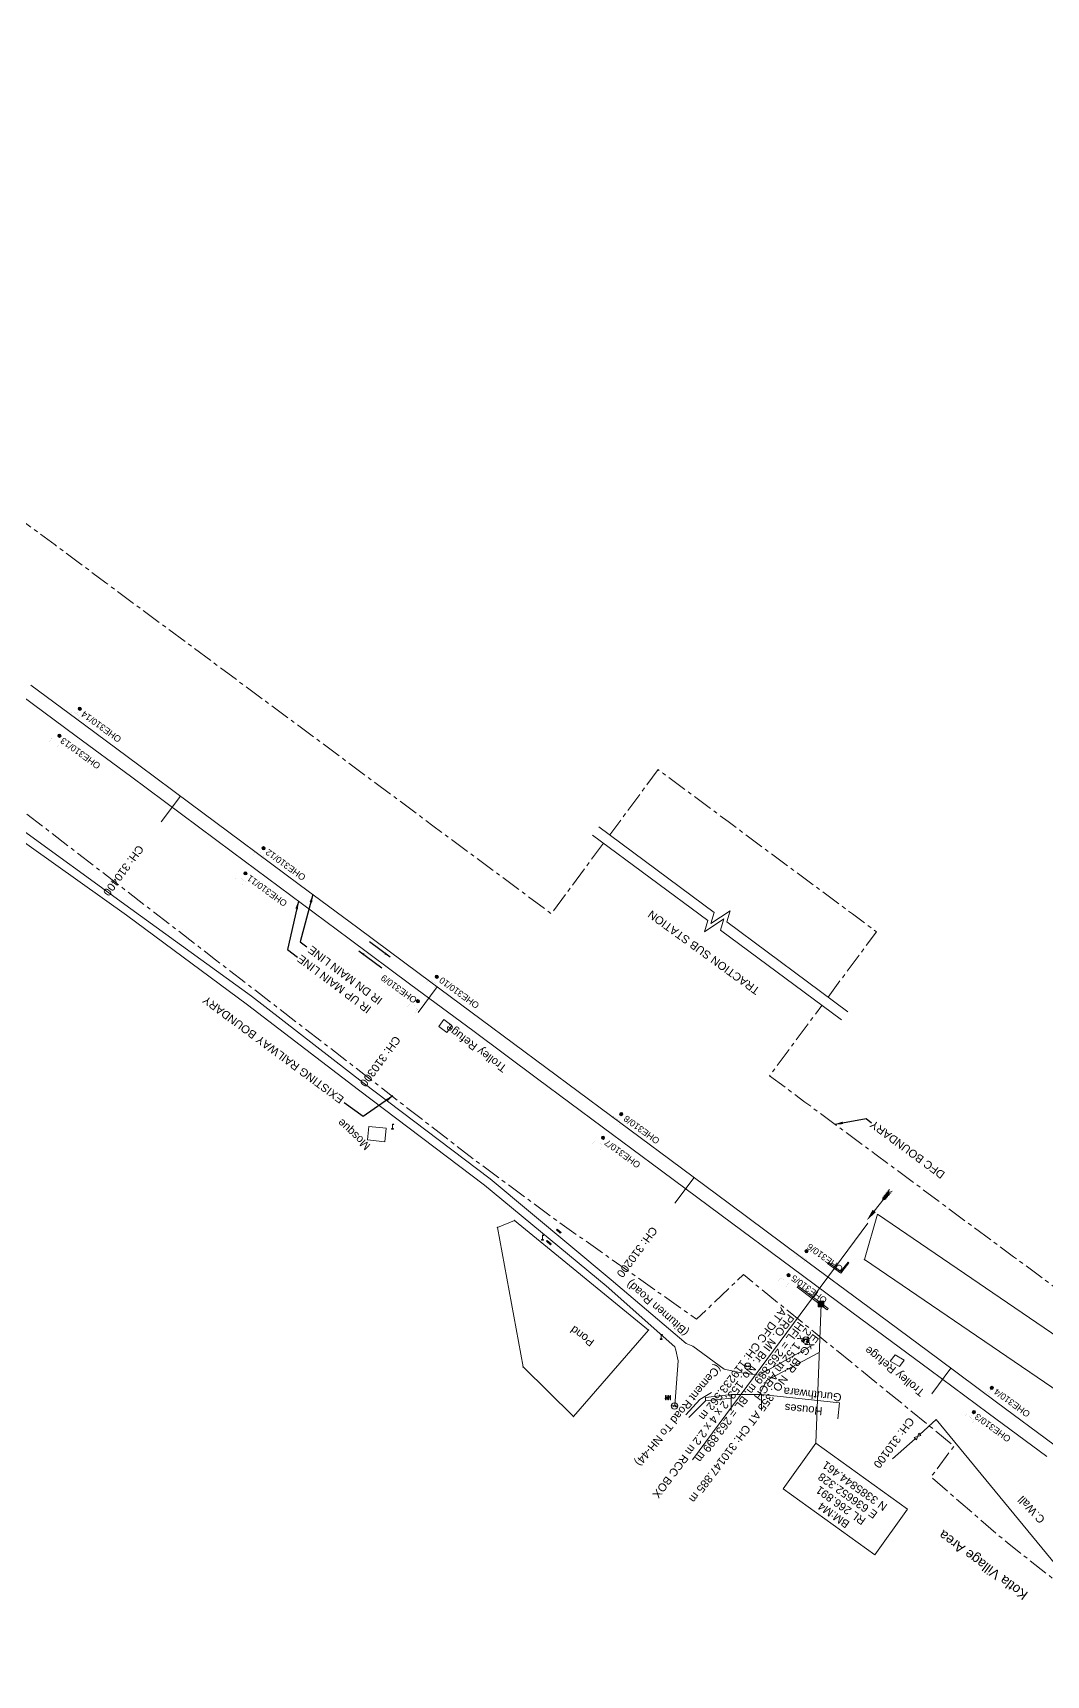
# Model space of a CAD drawing. Header units: metres. Extents: x 628572 to 650094, y 3375792 to 3391117.
# Drawn here: x 636406 to 636723, y 3385729 to 3386242 of the extents above; entities that cross this region are included whole.
import ezdxf
from ezdxf.enums import TextEntityAlignment as Align

# ---------------------------------------------------------------- set-up
doc = ezdxf.new("R2010")
doc.units = ezdxf.units.M
doc.header["$MEASUREMENT"] = 0
doc.linetypes.add('CENTER', pattern=[2, 1.25, -0.25, 0.25, -0.25])
for name, color, linetype, lineweight in [('Bench_Mark', 7, 'Continuous', 0), ('BRIDGE DETAILS PLAN', 7, 'Continuous', 0), ('Bridge Parapet', 7, 'Continuous', 0), ('Compound Wall', 251, 'Continuous', 0), ('CULVERT', 7, 'Continuous', 0), ('DFC BOUNDARY', 6, 'Continuous', 30), ('DFCC BOUNDARY', 6, 'CENTER', 0), ('Electric Pole', 251, 'Continuous', 0), ('Existing Chainage', 7, 'Continuous', 0), ('Existing IR Track', 143, 'Continuous', 0), ('Existing Railway Boundary', 7, 'CENTER', 0), ('flow direction', 7, 'Continuous', 0), ('Gate', 251, 'Continuous', 0), ('Lamp_Post', 7, 'Continuous', 0), ('OHE MAST', 8, 'Continuous', 0), ('POND', 5, 'Continuous', 0), ('Religious_Place', 251, 'Continuous', 0), ('Residential Building Pucca', 251, 'Continuous', 0), ('Retaining Wall', 251, 'Continuous', 0), ('River Text', 5, 'Continuous', 0), ('Subroad Edge', 34, 'Continuous', 0), ('Telephone_Pole', 8, 'Continuous', 0), ('Text', 251, 'Continuous', 0), ('TOPOSTYLEREMARK', 251, 'Continuous', 0), ('Transformer', 251, 'Continuous', 0), ('Trolley Stand', 251, 'Continuous', 0), ('Water Logged Area', 5, 'Continuous', 0)]:
    doc.layers.add(name, color=color, linetype=linetype, lineweight=lineweight)
doc.styles.get("Standard").update_dxf_attribs({"font": 'arial.ttf'})
doc.styles.add('Style-Arial', font='arial.ttf')
doc.styles.add('Text', font='arial.ttf', dxfattribs={"height": 2})
doc.dimstyles.new('ISO-25', dxfattribs={"dimtxt": 2.5, "dimasz": 2.5, "dimexe": 1.25, "dimexo": 0.625, "dimtad": 1, "dimtxsty": 'Standard', "dimcen": 2.5, "dimadec": 0, "dimazin": 0, "dimtfac": 1, "dimtmove": 0, "dimatfit": 3, "dimfxl": 1, "dimarcsym": 0})

# ---------------------------------------------------------------- blocks, each defined once
blk = doc.blocks.new('GT')
at = {"layer": 'Gate'}
for p, q in [((-0.5, -0.5), (-0.5, 0.5)), ((-0.5, 0.5), (0.5, -0.5)), ((0.5, 0.5), (0.5, -0.5))]:
    blk.add_line(p, q, dxfattribs=at)
at = {"layer": 'Gate', "flags": 128}
blk.add_lwpolyline([(0.5, 0.5), (-0.5, -0.5)], dxfattribs=at)
blk = doc.blocks.new('EP')
blk.add_hatch(color=8).paths.add_polyline_path([(0.31, -0.24), (0.31, 0), (-0.31, -0.19), (-0.31, 0.07), (-0.93, -0.01), (-0.21, 0.16), (-0.21, -0.05), (0.43, 0.15), (0.41, -0.1), (0.94, -0.01)])
at = {"color": 8}
for p, q in [((-0.93, -0.01), (-0.21, 0.16)), ((-0.31, 0.07), (-0.93, -0.01)), ((-0.31, -0.19), (-0.31, 0.07)), ((0.31, 0), (-0.31, -0.19)), ((-0.21, 0.16), (-0.21, -0.05)), ((-0.21, -0.05), (0.43, 0.15)), ((0.31, -0.24), (0.31, 0)), ((0.43, 0.15), (0.41, -0.1)), ((0.94, -0.01), (0.31, -0.24)), ((0.41, -0.1), (0.94, -0.01))]:
    blk.add_line(p, q, dxfattribs=at)
blk.add_circle((0, 0), 1, dxfattribs=at)
blk = doc.blocks.new('LP')
at = {"flags": 128}
for points in [[(0, 0), (0, 1.5)], [(0.25, 1.35), (0.44, 1.35)]]:
    blk.add_lwpolyline(points, dxfattribs=at)
for centre, radius, start, end in [((0.07, 0.99), 0.519, 57.6425, 97.3165), ((0.34, 1.33), 0.094, 11.7012, 168.0476)]:
    blk.add_arc(centre, radius, start, end)
at = {"extrusion": (0, 0, -1)}
blk.add_ellipse((0, 0.01), major_axis=(0.308, 0), ratio=0.400495, dxfattribs=at)
blk.add_ellipse((0.35, 1.36), major_axis=(0.0017, 0.0438), ratio=0.461056, start_param=1.74022, end_param=4.575836)
blk = doc.blocks.new('TP')
at = {"layer": 'Telephone_Pole'}
blk.add_hatch(color=8, dxfattribs=at).paths.add_polyline_path([(0.49, 0.08, -0.516403), (0.5, 0.04, 0.157799), (0.42, -0.19, 0.257253), (0.43, -0.21), (0.7, -0.4, 0.297943), (0.73, -0.4, 0.213635), (0.94, -0.09, 0.292624), (0.86, 0.1, 0.314672), (-0.86, 0.1, 0.297888), (-0.94, -0.1, 0.205841), (-0.73, -0.4, 0.297943), (-0.7, -0.4), (-0.43, -0.21, 0.257253), (-0.42, -0.19, 0.155164), (-0.5, 0.04, -0.510878), (-0.49, 0.08, -0.167449)])
at = {"layer": 'Telephone_Pole', "color": 8}
for p, q in [((-0.7, -0.4), (-0.43, -0.21)), ((0.7, -0.4), (0.43, -0.21))]:
    blk.add_line(p, q, dxfattribs=at)
blk.add_circle((0, 0), 1.03, dxfattribs=at)
for centre, radius, start, end in [((0.01, -1.13), 1.5, 55.3659, 125.2353), ((-0.48, 0.05), 0.0243, 109.2181, 217.464), ((-0.82, -0.21), 0.402, 2.1844, 37.464), ((0.01, -1.34), 1.5, 71.1943, 109.2181), ((0.82, -0.21), 0.402, 141.9464, 177.8156), ((0.48, 0.06), 0.0243, 321.9464, 71.1943), ((0.75, -0.06), 0.194, 350.1231, 55.3659), ((-0.44, -0.19), 0.0258, 304.4776, 2.1844), ((0.44, -0.19), 0.0258, 177.8156, 235.5224), ((0.72, -0.38), 0.0258, 235.5224, 301.8866), ((0.49, -0.01), 0.462, 301.8866, 350.1231)]:
    blk.add_arc(centre, radius, start, end, dxfattribs=at)
for p in [(-0.44, -0.22), (0.44, -0.22)]:
    blk.add_point(p, dxfattribs=at)
blk = doc.blocks.new('TRF')
blk.add_hatch(color=256).paths.add_polyline_path([(-0.18, -0.39), (0.02, 0.04), (-0.98, -0.29), (0.38, 0.42), (0.22, -0.04), (0.98, 0.09)])
for p, q in [((-0.69, 0.72), (-0.69, -0.72)), ((-0.52, 0.72), (-0.69, 0.72)), ((-0.52, -0.72), (-0.52, 0.72)), ((0, 0.72), (0, -0.72)), ((0.17, 0.72), (0, 0.72)), ((0.17, -0.72), (0.17, 0.72)), ((0.7, 0.72), (0.7, -0.72)), ((0.87, 0.72), (0.7, 0.72)), ((0.87, -0.72), (0.87, 0.72)), ((-0.69, -0.72), (-0.52, -0.72)), ((0, -0.72), (0.17, -0.72)), ((0.7, -0.72), (0.87, -0.72))]:
    blk.add_line(p, q)
at = {"flags": 128}
blk.add_lwpolyline([(0.22, -0.04), (0.38, 0.42), (-0.98, -0.29), (0.02, 0.04), (-0.18, -0.39), (0.98, 0.09), (0.22, -0.04)], close=True, dxfattribs=at)
blk = doc.blocks.new('BM')
blk.add_hatch(color=256).paths.add_polyline_path([(-0.88, -0.88), (-0.88, 0.88), (0.88, 0.88), (0.88, -0.88)])
for p, q in [((0.88, 0.88), (-0.88, 0.88)), ((-0.88, 0.88), (-0.88, -0.88)), ((0.88, -0.88), (0.88, 0.88)), ((-0.88, -0.88), (0.88, -0.88))]:
    blk.add_line(p, q)
blk = doc.blocks.new('OHE MAST')
h = blk.add_hatch(color=256)
edge = h.paths.add_edge_path()
edge.add_arc((0, 0), 0.514, 0, 360)
at = {"const_width": 0.01, "flags": 128}
for points in [[(1.5, 3.5), (1.5, 2), (-1.5, 2), (-1.5, 3.5)], [(0, 2), (0, 0)]]:
    blk.add_lwpolyline(points, dxfattribs=at)
blk.add_circle((0, 0), 0.514)
blk = doc.blocks.new('River A')
at = {"layer": 'River Text'}
for p, q in [((0, 0), (-3.6, 7.5, -1499.5)), ((0.1, 6), (-3.5, 13.6, -1499.5)), ((0.1, 3.3), (-3.5, 10.8, -1499.5)), ((0.2, 9.9), (-3.4, 17.4, -1499.5)), ((0.3, 12.9), (-3.3, 20.5, -1499.5)), ((0.4, 16.4), (-3.2, 24, -1499.5)), ((0.5, 20.3), (-3.1, 27.8, -1499.5)), ((0.5, 22.3), (0, 0)), ((0, 0), (4, 7.4, -1499.5)), ((0.1, 6), (4.1, 13.4, -1499.5)), ((0.1, 3.3), (4.1, 10.7, -1499.5)), ((0.2, 9.9), (4.2, 17.2, -1499.5)), ((0.3, 12.9), (4.3, 20.3, -1499.5)), ((0.4, 16.4), (4.4, 23.8, -1499.5)), ((0.5, 20.3), (4.5, 27.7, -1499.5))]:
    blk.add_line(p, q, dxfattribs=at)
at = {"layer": 'River Text', "flags": 128}
blk.add_lwpolyline([(-0.7, -27.7), (0.5, 22.3)], dxfattribs=at)
at = {"layer": 'River Text', "extrusion": (0, 0, -1)}
blk.add_solid([(-3.5, -27.8), (1.3, -52.7), (4.8, -27.6)], dxfattribs=at)

msp = doc.modelspace()

# ---------------------------------------------------------------- linework, layer by layer
at = {"layer": 'BRIDGE DETAILS PLAN', "flags": 128}
msp.add_lwpolyline([(636612.1111, 3385795.8337), (636666.9876, 3385869.7633)], dxfattribs=at)
at = {"layer": 'Bridge Parapet', "flags": 128}
for points in [[(636654.3943, 3385857.089), (636658.5366, 3385854.0952), (636658.8194, 3385854.4625), (636654.6771, 3385857.4562), (636654.3943, 3385857.089)], [(636644.8208, 3385849.7832), (636645.0916, 3385850.1665), (636654.5285, 3385843.0857), (636654.2575, 3385842.7021), (636644.8208, 3385849.7832)]]:
    msp.add_lwpolyline(points, close=True, dxfattribs=at)
at = {"layer": 'Compound Wall', "flags": 128}
for points in [[(636610.9646, 3385808.9718), (636616.2224, 3385814.2378)], [(636683.2301, 3385803.7151), (636688.2905, 3385808.3536)], [(636736.8443, 3385749.4072), (636688.2905, 3385808.3536)], [(636674.6486, 3385796.0832), (636681.7824, 3385802.3887)]]:
    msp.add_lwpolyline(points, dxfattribs=at)
at = {"layer": 'CULVERT', "flags": 128}
for points in [[(636566.5031, 3385864.0698), (636566.7437, 3385864.3342), (636567.97, 3385863.2576), (636567.7294, 3385862.9932), (636566.5031, 3385864.0698)], [(636569.5945, 3385867.627), (636569.841, 3385867.8664), (636571.0793, 3385866.7978), (636570.8328, 3385866.5584), (636569.5945, 3385867.627)]]:
    msp.add_lwpolyline(points, close=True, dxfattribs=at)
at = {"layer": 'DFCC BOUNDARY', "ltscale": 5, "flags": 128}
for points in [[(636584.3346, 3385988.4431), (636568.0107, 3385966.4571), (636550.348, 3385979.5622), (636531.0292, 3385993.896), (636512.8723, 3386007.4061), (636494.6223, 3386020.9855), (636478.6223, 3386032.853), (636462.6421, 3386044.7059), (636445.6824, 3386057.2864), (636428.7231, 3386069.8668), (636412.8636, 3386081.6666), (636396.9152, 3386093.5326), (636381.1027, 3386105.2279), (636365.4251, 3386116.8234), (636349.468, 3386128.6377), (636333.5586, 3386140.4168), (636317.7135, 3386152.2062), (636301.7194, 3386164.1064), (636285.757, 3386175.9393), (636269.6961, 3386187.8452), (636253.6842, 3386199.7353), (636237.5515, 3386211.7151), (636221.8027, 3386223.4057), (636206.045, 3386235.1031), (636187.1562, 3386249.1232), (636153.4881, 3386274.1306), (636138.7328, 3386285.1), (636122.4567, 3386297.1865), (636106.2444, 3386309.2256), (636090.1404, 3386321.1956), (636074.02, 3386333.1779), (636058.4676, 3386344.7368), (636042.9008, 3386356.3065), (636027.1935, 3386367.996), (636011.4859, 3386379.6858), (635996.0724, 3386391.1487), (635980.6527, 3386402.6163), (635964.4153, 3386414.6783), (635948.2342, 3386426.6986), (635932.527, 3386438.3503), (635916.9531, 3386449.9031), (635901.016, 3386461.7314), (635885.0988, 3386473.545), (635868.6437, 3386485.7318), (635852.2039, 3386497.9073), (635836.2418, 3386509.7593), (635820.2555, 3386521.6293), (635804.3184, 3386533.4839), (635788.3915, 3386545.331), (635772.3503, 3386557.2825), (635756.4819, 3386569.1055), (635740.306, 3386581.4522), (635723.7188, 3386594.113), (635707.6822, 3386606.0614), (635691.8325, 3386617.8706), (635675.9781, 3386629.6842), (635660.1262, 3386641.4958), (635645.6001, 3386652.358), (635630.6778, 3386663.5162), (635598.6519, 3386686.4914), (635582.8578, 3386698.2424), (635566.9601, 3386710.0712), (635557.3662, 3386717.1988), (635547.9622, 3386724.1854), (635532.785, 3386735.4635), (635517.7932, 3386746.6037), (635500.8991, 3386759.1164), (635484.3671, 3386771.3608), (635466.5716, 3386784.5844), (635449.1882, 3386797.502), (635429.837, 3386811.8874), (635410.9084, 3386825.9586), (635391.7177, 3386840.208), (635372.7074, 3386854.3233), (635352.4172, 3386869.3652), (635332.1246, 3386884.409), (635310.3164, 3386900.6009), (635288.5511, 3386916.761), (635271.53, 3386929.3977), (635269.479, 3386930.9204), (635250.6155, 3386944.9254), (635245.9876, 3386948.4016), (635242.5047, 3386951.065), (635220.0962, 3386967.6999), (635213.776, 3386972.3916), (635203.1346, 3386958.0783), (635166.3676, 3386983.9444)], [(636654.5261, 3385940.3931), (636669.6585, 3385960.7743), (636662.1193, 3385966.3722), (636643.5602, 3385980.1524), (636623.2864, 3385995.2004), (636603.0411, 3386010.2273), (636601.4082, 3386011.4389), (636586.2636, 3385991.0412)], [(638800.4356, 3384308.0183), (638800.0709, 3384308.2903), (638782.9098, 3384321.0311), (638765.4346, 3384334.0645), (638746.7681, 3384347.8893), (638731.6626, 3384359.1392), (638714.8066, 3384371.6463), (638702.9844, 3384380.333), (638686.8607, 3384392.3553), (638671.2432, 3384403.9352), (638654.9377, 3384416.0699), (638633.31, 3384432.0831), (638616.9435, 3384444.2364), (638598.9144, 3384457.6713), (638582.2593, 3384470.0107), (638567.7486, 3384480.8537), (638550.9406, 3384493.3327), (638542.8429, 3384499.3068), (638525.605, 3384512.1591), (638512.7428, 3384521.713), (638504.2228, 3384528.0973), (638522.1163, 3384552.1771), (638518.1846, 3384555.1232), (638514.2321, 3384558.034), (638502.8078, 3384566.537), (638489.0841, 3384576.7696), (638484.2493, 3384580.3202), (638469.0821, 3384591.6224), (638453.673, 3384603.0822), (638442.7887, 3384611.1681), (638436.9671, 3384615.5207), (638433.1239, 3384618.3643), (638422.6768, 3384626.15), (638421.7616, 3384626.841), (638416.9885, 3384630.396), (638413.1012, 3384633.2849), (638408.3574, 3384636.8252), (638390.9872, 3384649.7597), (638375.2051, 3384661.4992), (638359.3145, 3384673.3195), (638342.4009, 3384685.9192), (638325.1097, 3384698.8001), (638312.4131, 3384708.2627), (638299.5727, 3384717.8325), (638283.421, 3384729.8812), (638267.2814, 3384741.9209), (638251.6382, 3384753.5751), (638235.9993, 3384765.2261), (638224.0076, 3384774.1592), (638212.0144, 3384783.0934), (638207.7475, 3384786.2668), (638203.5953, 3384789.3812), (638201.3188, 3384791.0703), (638183.4175, 3384766.9966), (638170.7093, 3384776.4258), (638155.9545, 3384787.3756), (638141.3247, 3384798.3001), (638126.6118, 3384809.2868), (638111.8422, 3384820.247), (638097.0315, 3384831.2376), (638082.1528, 3384842.145), (638067.464, 3384852.9132), (638051.7008, 3384864.6071), (638035.8973, 3384876.3309), (638021.4774, 3384887.0878), (638006.9332, 3384897.9374), (637991.016, 3384909.7218), (637975.1911, 3384921.438), (637959.0599, 3384933.4393), (637942.934, 3384945.4368), (637927.2777, 3384957.0663), (637896.6047, 3384979.8664), (637881.4445, 3384991.1435), (637866.0852, 3385002.5538), (637850.6639, 3385014.01), (637835.2895, 3385025.4333), (637819.8923, 3385036.8737), (637804.6903, 3385048.163), (637789.5352, 3385059.4175), (637773.3954, 3385071.4282), (637757.1659, 3385083.5056), (637741.3046, 3385095.2664), (637725.4311, 3385107.0364), (637708.0351, 3385119.9738), (637693.5501, 3385130.7463), (637676.8901, 3385143.1092), (637663.2517, 3385153.2332), (637647.9996, 3385164.5636), (637617.174, 3385187.4675), (637616.877, 3385187.6879), (637600.9579, 3385199.5024), (637585.8584, 3385210.7298), (637570.6517, 3385222.0369), (637537.9694, 3385246.2774), (637522.2745, 3385257.9344), (637506.6669, 3385269.5267), (637479.5547, 3385289.98), (637466.4628, 3385299.5728), (637446.4408, 3385314.3812), (637438.6568, 3385320.3072), (637421.6722, 3385332.9187), (637405.0042, 3385345.2944), (637391.3085, 3385355.4492), (637377.8187, 3385365.4512), (637362.1473, 3385377.0924), (637346.5681, 3385388.6652), (637330.1083, 3385400.8842), (637313.6382, 3385413.1108), (637298.0148, 3385424.704), (637282.3872, 3385436.3004), (637266.9825, 3385447.7133), (637251.5791, 3385459.1253), (637235.8659, 3385470.8031), (637220.0563, 3385482.5526), (637205.6315, 3385493.266), (637191.1464, 3385504.0243), (637174.5115, 3385516.3649), (637157.9133, 3385528.6782), (637120.7262, 3385556.2716), (637104.0968, 3385568.6199), (637087.4257, 3385580.9991), (637070.6661, 3385593.4508), (637053.8324, 3385605.9673), (637034.2942, 3385620.4796), (637014.7653, 3385634.9851), (636998.1564, 3385647.3079), (636981.6015, 3385659.5906), (636969.1935, 3385668.7954), (636949.2535, 3385683.5931), (636936.4575, 3385693.0907), (636916.0981, 3385708.2022), (636899.9485, 3385720.1875), (636883.8755, 3385732.116), (636866.7664, 3385744.807), (636849.7275, 3385757.446), (636833.4569, 3385769.5225), (636817.1829, 3385781.6015), (636801.7437, 3385793.0709), (636786.3029, 3385804.5415), (636767.6725, 3385818.3509), (636749.0781, 3385832.1337), (636730.7948, 3385845.6945), (636712.5357, 3385859.2373), (636690.971, 3385875.2246), (636669.5582, 3385891.0993), (636647.3051, 3385907.5924), (636636.2611, 3385915.7926), (636652.5971, 3385937.795)]]:
    msp.add_lwpolyline(points, dxfattribs=at)
at = {"layer": 'DFCC BOUNDARY', "linetype": 'ByBlock', "ltscale": 5, "flags": 128}
for points in [[(636582.8465, 3385993.5765), (636618.885, 3385966.8374), (636617.8425, 3385963.3344), (636623.943, 3385967.361), (636622.9005, 3385963.8581), (636660.7489, 3385935.776)], [(636580.8629, 3385991.0189), (636616.9015, 3385964.2797), (636615.859, 3385960.7768), (636621.9594, 3385964.8033), (636620.9169, 3385961.3004), (636658.7654, 3385933.2184)]]:
    msp.add_lwpolyline(points, dxfattribs=at)
at = {"layer": 'Existing Chainage', "color": 7, "linetype": 'Continuous', "lineweight": 13, "flags": 128}
for points in [[(636446.0954, 3385995.1614), (636452.0537, 3386003.1925)], [(636526.374, 3385935.5339), (636532.3319, 3385943.5653)], [(636606.6804, 3385875.9514), (636612.6416, 3385883.9804)], [(636686.9844, 3385816.3634), (636692.9477, 3385824.3908)]]:
    msp.add_lwpolyline(points, dxfattribs=at)
at = {"layer": 'Existing IR Track', "flags": 128}
for points in [[(636722.8768, 3385796.7855), (636704.5828, 3385810.3542), (636686.3237, 3385823.897), (636664.7667, 3385839.8786), (636643.3539, 3385855.7533), (636621.1055, 3385872.243), (636602.4886, 3385886.066), (636583.9292, 3385899.8464), (636563.6857, 3385914.872), (636543.4404, 3385929.8988), (636524.1302, 3385944.2263), (636504.7873, 3385958.5779), (636486.6063, 3385972.106), (636468.3831, 3385985.6654), (636452.4099, 3385997.5131), (636436.4298, 3386009.3659), (636419.4684, 3386021.9477), (636402.4837, 3386034.5469)], [(636725.1985, 3385800.4324), (636707.1636, 3385813.8301), (636689.1122, 3385827.2401), (636667.3507, 3385843.363), (636646.2098, 3385859.0262), (636623.6816, 3385875.7836), (636605.0982, 3385889.5811), (636586.5255, 3385903.3706), (636566.2889, 3385918.3788), (636546.0546, 3385933.3853), (636526.7255, 3385947.7243), (636507.5019, 3385961.9851), (636489.2007, 3385975.5983), (636471.3164, 3385988.9015), (636455.0016, 3386001.0054), (636439.0498, 3386012.8402), (636422.0607, 3386025.443), (636405.3473, 3386037.8412)]]:
    msp.add_lwpolyline(points, dxfattribs=at)
at = {"layer": 'Existing Railway Boundary', "ltscale": 5, "flags": 128}
msp.add_lwpolyline([(631983.38, 3389039.032), (631997.7807, 3389029.4226), (631998.0481, 3389028.4172), (632017.689, 3389013.381), (632054.7643, 3388986.9088), (632106.6339, 3388955.856), (632154.9467, 3388925.0992), (632230.8669, 3388875.9972), (632261.2753, 3388857.0709), (632290.5359, 3388840.2738), (632385.6616, 3388776.6365), (632400.5735, 3388766.5357), (632397.5375, 3388762.1235), (632395.5364, 3388759.1088), (632389.2973, 3388750.367), (632386.7075, 3388746.9674), (632380.0799, 3388739.4039), (632361.8258, 3388715.063), (632365.1364, 3388712.5802), (632373.8273, 3388706.8724), (632388.4278, 3388697.2834), (632403.5607, 3388687.3436), (632418.7904, 3388677.3402), (632434.5002, 3388667.0345), (632450.2517, 3388656.7014), (632466.7864, 3388645.8571), (632483.3195, 3388635.0137), (632501.7611, 3388622.9148), (632520.2525, 3388610.7831), (632536.8197, 3388599.9238), (632553.3588, 3388589.0829), (632565.8495, 3388580.885), (632578.4671, 3388572.604), (632596.9196, 3388560.5289), (632615.4939, 3388548.3741), (632635.6038, 3388535.295), (632652.8405, 3388523.9973), (632669.9946, 3388512.743), (632686.4084, 3388501.9869), (632696.8068, 3388495.1588), (632732.8678, 3388550.0585), (632815.552, 3388494.313), (632865.8266, 3388462.6693), (632954.7858, 3388408.1832), (633025.1519, 3388369.9037), (633056.7277, 3388353.8904), (633065.1399, 3388349.0145), (633088.5914, 3388328.9973), (633152.5885, 3388273.22), (633202.5468, 3388242.3953), (633264.4413, 3388204.6969), (633318.529, 3388171.7998), (633353.1394, 3388148.7029), (633406.9301, 3388112.3266), (633420.502, 3388103.4378), (633436.8123, 3388092.7008), (633466.2362, 3388073.356), (633479.8402, 3388064.4269), (633497.3225, 3388052.9837), (633514.7073, 3388041.6043), (633531.7969, 3388030.3277), (633546.129, 3388020.9518), (633562.4852, 3388010.2117), (633576.5949, 3388000.9466), (633594.4174, 3387989.2137), (633606.8568, 3387981.0241), (633607.7091, 3387982.3188), (633610.8424, 3387980.256), (633626.8506, 3387969.7582), (633642.9494, 3387959.201), (633660.1619, 3387947.8844), (633677.4438, 3387936.5221), (633693.0899, 3387926.2037), (633708.7685, 3387915.8637), (633726.0343, 3387904.4973), (633743.3468, 3387893.1002), (633758.2779, 3387883.3197), (633773.1647, 3387873.5681), (633789.2894, 3387862.9617), (633805.4356, 3387852.3412), (633820.4764, 3387842.4668), (633835.4704, 3387832.6232), (633852.0416, 3387821.7432), (633886.4734, 3387799.1411), (633904.4207, 3387787.3621), (633919.3393, 3387777.5707), (633934.3023, 3387767.7502), (633949.6629, 3387757.6969), (633964.9235, 3387747.7091), (633980.0551, 3387737.7098), (633995.2041, 3387727.6988), (634012.3387, 3387716.4289), (634029.3333, 3387705.2512), (634045.5362, 3387694.5849), (634061.6293, 3387683.9862), (634078.9907, 3387672.5929), (634096.3149, 3387661.224), (634113.1506, 3387650.1721), (634130.0059, 3387639.1072), (634145.8823, 3387628.6414), (634161.8963, 3387618.085), (634177.8703, 3387607.6107), (634193.7633, 3387597.1895), (634209.9993, 3387586.506), (634226.097, 3387575.9134), (634243.1652, 3387564.6955), (634260.1615, 3387553.5249), (634275.6177, 3387543.3646), (634291.1318, 3387533.1662), (634296.8083, 3387529.4449), (634291.9143, 3387522.0113), (634301.9583, 3387515.4268), (634317.7028, 3387505.1053), (634344.1271, 3387487.7818), (634370.6963, 3387470.3636), (634386.1901, 3387460.3813), (634401.9429, 3387450.229), (634426.4972, 3387434.0857), (634451.3792, 3387417.727), (634475.9114, 3387401.5928), (634500.3759, 3387385.5031), (634523.6732, 3387370.1555), (634547.0997, 3387354.7227), (634564.8006, 3387343.068), (634582.571, 3387331.3674), (634601.3879, 3387318.9723), (634620.2858, 3387306.5238), (634639.3106, 3387294.0156), (634658.1243, 3387281.6461), (634679.4814, 3387267.2836), (634702.026, 3387254.0413), (634712.9167, 3387246.4104), (634726.0042, 3387238.4627), (634737.8854, 3387230.0656), (634750.9438, 3387221.7267), (634764.9008, 3387212.4131), (634775.612, 3387204.6159), (634789.3703, 3387195.959), (634801.4607, 3387188.869), (634814.7172, 3387180.8194), (634815.4987, 3387180.2694), (634827.9598, 3387171.3498), (634840.5994, 3387164.128), (634854.2176, 3387155.5292), (634871.8787, 3387143.9515), (634877.6173, 3387139.7695), (634887.5373, 3387132.4757), (634902.4262, 3387121.5277), (634921.3448, 3387107.4791), (634940.6674, 3387093.1306), (634962.2421, 3387077.0753), (634984.1126, 3387060.8), (635000.5185, 3387048.6195), (635017.0238, 3387036.3652), (635035.7455, 3387022.426), (635054.4369, 3387008.5092), (635082.1937, 3386987.9155), (635109.8573, 3386967.3911), (635134.2436, 3386949.2611), (635158.5309, 3386931.2047), (635180.7563, 3386914.7058), (635202.7867, 3386898.3516), (635206.1213, 3386895.8016), (635211.1242, 3386892.0437), (635230.1367, 3386877.9281), (635249.207, 3386863.7701), (635270.9723, 3386847.61), (635292.819, 3386831.3895), (635313.1117, 3386816.3456), (635333.3618, 3386801.3334), (635352.372, 3386787.2182), (635371.5331, 3386772.9909), (635390.4616, 3386758.9197), (635409.8226, 3386744.527), (635427.2062, 3386731.6093), (635445.0434, 3386718.3546), (635461.6171, 3386706.0794), (635478.4695, 3386693.5976), (635493.4196, 3386682.4884), (635508.6023, 3386671.2062), (635518.0063, 3386664.2196), (635527.5618, 3386657.1206), (635543.461, 3386645.2907), (635559.7145, 3386633.1978), (635591.676, 3386610.2688), (635606.0755, 3386599.5015), (635620.6466, 3386588.6057), (635636.5434, 3386576.7606), (635652.3995, 3386564.9458), (635668.2493, 3386553.1365), (635683.9787, 3386541.4169), (635700.2614, 3386528.9886), (635716.7419, 3386516.4094), (635732.9183, 3386504.3569), (635749.0007, 3386492.3748), (635764.9276, 3386480.5277), (635780.91, 3386468.6394), (635796.8963, 3386456.7694), (635812.8908, 3386444.8934), (635829.3631, 3386432.6938), (635845.7912, 3386420.527), (635861.6814, 3386408.7334), (635877.6317, 3386396.8953), (635893.2055, 3386385.3425), (635908.8769, 3386373.7174), (635925.058, 3386361.6972), (635941.2668, 3386349.6564), (635956.6865, 3386338.1889), (635972.0823, 3386326.7391), (635987.7899, 3386315.0493), (636003.5308, 3386303.3347), (636019.0977, 3386291.765), (636034.6476, 3386280.2079), (636050.7681, 3386268.2256), (636066.8961, 3386256.2378), (636083.1084, 3386244.1987), (636099.3561, 3386232.1333), (636114.134, 3386221.1471), (636147.8198, 3386196.1265), (636166.7058, 3386182.1085), (636182.4635, 3386170.4111), (636198.2037, 3386158.7268), (636214.3364, 3386146.7471), (636230.3919, 3386134.8247), (636230.9614, 3386134.4025), (636228.154, 3386130.995), (636300.9317, 3386076.4069), (636382.1931, 3386014.4435), (636463.0816, 3385952.0584), (636544.2755, 3385889.3268), (636568.8921, 3385871.1182), (636613.4471, 3385839.7025), (636628.0709, 3385853.6506), (636650.5128, 3385835.4717), (636693.9069, 3385800.1065), (636686.7095, 3385790.4003), (636696.0629, 3385782.3378), (636710.473, 3385769.9165), (636766.0138, 3385726.4206), (636849.4668, 3385668.9836), (636931.64, 3385608.8479), (637013.8419, 3385548.1951), (637096.6082, 3385488.6336), (637121.9489, 3385470.2058), (637176.9181, 3385426.1737), (637258.1753, 3385363.4078), (637340.1494, 3385301.7514), (637422.2947, 3385241.0852), (637447.0788, 3385223.2045), (637528.2227, 3385160.8768), (637610.9552, 3385100.7612), (637694.8717, 3385041.953), (637753.3499, 3385002.2846), (637771.5944, 3384989.982), (637771.5944, 3384979.4924), (637852.0915, 3384922.0343), (637935.0162, 3384862.0714), (637993.4351, 3384821.4573), (638019.0158, 3384803.2052), (638102.4107, 3384745.0584), (638178.9785, 3384688.3398), (638237.6603, 3384636.8079), (638344.701, 3384557.2221), (638427.4112, 3384496.8586), (638508.4228, 3384435.5926), (638565.3238, 3384391.9743), (638589.782, 3384373.2765), (638631.8324, 3384337.8543), (638619.2503, 3384320.7689), (638700.6253, 3384258.2275), (638758.2306, 3384210.1286), (638748.4263, 3384194.4881), (638832.9819, 3384135.241), (638898.2751, 3384089.8354), (638910.685, 3384104.7359), (638994.0238, 3384045.8483), (639077.2216, 3383986.384), (639102.1383, 3383968.0886), (639159.8745, 3383926.5901), (639184.8741, 3383908.5552), (639242.6613, 3383867.4991), (639268.1519, 3383849.1332), (639327.9549, 3383811.5106), (639354.2186, 3383795.0507), (639414.5653, 3383756.9689), (639440.0428, 3383739.3736), (639498.3493, 3383699.1058), (639523.8465, 3383681.6785), (639574.9736, 3383646.7331), (639583.1624, 3383652.0276), (639689.1575, 3383571.5368), (639770.3529, 3383510.1038), (639826.8338, 3383467.0843), (639851.6063, 3383448.3401), (639907.8381, 3383405.1303), (639928.7552, 3383389.2727), (639932.4136, 3383385.8226), (639987.4639, 3383341.8457), (640012.7135, 3383323.0928), (640093.1273, 3383262.0565), (640171.8725, 3383196.1592), (640228.3322, 3383153.381), (640311.5957, 3383095.2106), (640394.8641, 3383036.2274), (640477.4145, 3382977.0386), (640559.1827, 3382915.4685), (640665.4567, 3382835.3045), (640720.6935, 3382789.5682), (640744.1896, 3382769.9043), (640801.5333, 3382727.7921), (640884.497, 3382668.355), (640967.4181, 3382609.4811), (641049.3321, 3382547.9775), (641130.842, 3382487.0083), (641212.6929, 3382426.3203), (641295.2397, 3382366.2732), (641377.1032, 3382305.6407), (641458.6913, 3382244.4694), (641539.788, 3382182.3426), (641622.1383, 3382122.0097), (641702.364, 3382062.6427), (641784.5528, 3382001.6936), (641867.0132, 3381941.5198), (641973.939, 3381862.1361), (642047.1447, 3381806.5386), (642111.3474, 3381756.247), (642135.5451, 3381737.1522), (642191.6481, 3381692.8805), (642216.3665, 3381674.0919), (642297.8377, 3381612.4104), (642380.4062, 3381552.4772), (642463.3246, 3381492.4122), (642545.7114, 3381431.7783), (642627.5896, 3381371.9523), (642710.042, 3381311.7191), (642794.2249, 3381254.3826), (642875.8129, 3381193.2771), (642956.3456, 3381130.3141), (643036.4583, 3381067.3443), (643117.185, 3381004.8095), (643172.4593, 3380960.8682), (643197.158, 3380942.1115), (643255.3116, 3380901.5691), (643282.0179, 3380885.9855), (643340.0019, 3380844.3971), (643414.9945, 3380785.1482), (643451.8986, 3380756.7808), (643532.8037, 3380694.4612), (643535.2972, 3380692.6635), (643551.2784, 3380680.8194), (643567.3357, 3380668.919), (643583.0638, 3380657.2952), (643598.7082, 3380645.7333), (643614.3081, 3380634.1892), (643630.1523, 3380622.4653), (643650.0814, 3380608.0318), (643669.585, 3380593.9065), (643682.7179, 3380584.1884), (643695.5222, 3380574.7117), (643709.3225, 3380564.4893), (643722.9637, 3380554.3847), (643737.887, 3380543.3483), (643752.8235, 3380532.3022), (643768.2592, 3380520.8389), (643783.7331, 3380509.3472), (643799.7855, 3380497.4973), (643815.9413, 3380485.5714), (643832.7782, 3380473.1288), (643849.7289, 3380460.6021), (643866.059, 3380448.5159), (643882.3496, 3380436.4589), (643898.3816, 3380424.7148), (643914.2305, 3380413.1048), (643929.3278, 3380401.9147), (643944.4267, 3380390.7231), (643959.7518, 3380379.1349), (643975.3902, 3380367.3097), (643987.907, 3380358.1055), (644000.1603, 3380349.0958), (644017.4569, 3380336.3184), (644034.4669, 3380323.7528), (644046.4455, 3380314.9727), (644249.4258, 3380165.3983), (644621.007, 3379887.6965), (644676.9944, 3379845.4482), (644702.8645, 3379825.9912), (644738.6024, 3379799.4801), (644742.2817, 3379796.7418), (644771.2557, 3379773.8192), (644804.6479, 3379750.2058), (644834.554, 3379728.6172), (644848.5372, 3379718.5093), (644863.2911, 3379707.9396), (644878.1999, 3379697.2589), (644893.8111, 3379686.127), (644909.381, 3379675.0245), (644918.4816, 3379668.5863), (644935.1691, 3379656.7791), (644907.7997, 3379620.3367), (644936.8456, 3379598.666), (644961.4527, 3379618.4234), (645145.9779, 3379481.4776), (645154.4712, 3379493.1591), (645276.7247, 3379402.534), (645270.2115, 3379393.7381), (645468.3754, 3379252.8811), (645478.6859, 3379267.1096), (645498.5589, 3379252.3702), (645510.5872, 3379243.9988), (645510.5872, 3379243.9988), (645531.3517, 3379228.922), (645544.8911, 3379218.91), (645549.0311, 3379215.8257)], dxfattribs=at)
at = {"layer": 'POND', "flags": 128}
msp.add_lwpolyline([(636559.1927, 3385824.8278), (636574.9221, 3385809.2725), (636598.4103, 3385836.3124), (636556.5171, 3385870.616), (636551.1422, 3385868.3797), (636559.1927, 3385824.8278)], dxfattribs=at)
at = {"layer": 'POND'}
for p in [(636556.5171, 3385870.616), (636551.1422, 3385868.3797), (636598.4103, 3385836.3124), (636559.1927, 3385824.8278), (636574.9221, 3385809.2725)]:
    msp.add_point(p, dxfattribs=at)
at = {"layer": 'Religious_Place', "flags": 128}
for points in [[(636510.556, 3385895.7298), (636510.9795, 3385899.9699), (636516.417, 3385899.3687), (636515.9935, 3385895.1286), (636510.556, 3385895.7298)], [(636616.2224, 3385814.2378), (636616.1678, 3385815.3017), (636624.258, 3385816.1471), (636624.3126, 3385815.0825), (636616.2224, 3385814.2378)]]:
    msp.add_lwpolyline(points, close=True, dxfattribs=at)
at = {"layer": 'Residential Building Pucca', "flags": 128}
for points in [[(636624.2715, 3385811.1482), (636624.258, 3385816.1471), (636633.711, 3385816.1727), (636633.7245, 3385811.1738)], [(636633.7245, 3385811.1738), (636633.711, 3385816.1727), (636658.1238, 3385813.5719), (636657.5943, 3385808.6011)]]:
    msp.add_lwpolyline(points, dxfattribs=at)
at = {"layer": 'Retaining Wall', "flags": 128}
msp.add_lwpolyline([(636658.561, 3385854.706), (636660.806, 3385857.5413), (636661.0545, 3385857.3438), (636658.8705, 3385854.4854), (636658.561, 3385854.706)], close=True, dxfattribs=at)
at = {"layer": 'Subroad Edge', "flags": 128}
for points in [[(636612.3079, 3385831.298), (636610.1473, 3385832.1557), (636586.7004, 3385852.0046), (636548.8513, 3385883.6106), (636509.083, 3385913.6573), (636474.3358, 3385940.6742), (636436.5939, 3385967.9889), (636399.5488, 3385994.8691), (636399.5128, 3385994.8402), (636370.5142, 3386016.0814), (636330.8487, 3386045.163), (636304.5672, 3386065.3763), (636258.9233, 3386102.0898), (636217.429, 3386133.2682), (636169.2438, 3386168.2699), (636134.1947, 3386194.4297), (636086.0948, 3386230.0211), (636058.8541, 3386249.6207), (636024.4311, 3386275.0252)], [(636606.9072, 3385830.0435), (636606.6106, 3385831.0599), (636585.1976, 3385850.1964), (636547.1392, 3385881.6449), (636507.6902, 3385911.4299), (636473.047, 3385937.9937), (636435.2025, 3385965.9405), (636397.8929, 3385992.5414), (636369.1673, 3386013.7949), (636329.0471, 3386043.3955), (636302.8667, 3386063.6785), (636257.6447, 3386099.9402), (636216.0622, 3386131.4637), (636168.256, 3386166.0826), (636132.8299, 3386192.1783), (636084.2884, 3386227.9427), (636057.6028, 3386247.5929), (636023.0419, 3386273.0428)], [(636606.6632, 3385812.7798), (636607.6235, 3385826.7076), (636606.9072, 3385830.0435)], [(636632.8908, 3385822.2003), (636626.8271, 3385823.0378), (636622.0726, 3385824.1474), (636612.3079, 3385831.298)], [(636649.8717, 3385831.6787), (636632.8908, 3385822.2003)], [(636651.5347, 3385829.1995), (636635.3086, 3385820.5451), (636633.4552, 3385816.6882)], [(636618.061, 3385816.869), (636614.4047, 3385814.6448), (636610.1048, 3385809.8866)]]:
    msp.add_lwpolyline(points, dxfattribs=at)
at = {"layer": 'TOPOSTYLEREMARK'}
msp.add_line((636652.3281, 3385844.4614), (636650.6581, 3385800.9618), dxfattribs=at)
at = {"layer": 'TOPOSTYLEREMARK', "linetype": 'Continuous', "flags": 128}
msp.add_lwpolyline([(636679.3923, 3385780.3591), (636669.195, 3385766.1371), (636640.4608, 3385786.7398), (636650.6581, 3385800.9618), (636679.3923, 3385780.3591)], close=True, dxfattribs=at)
at = {"layer": 'Trolley Stand', "flags": 128}
for points in [[(636536.9594, 3385931.5022), (636535.3808, 3385929.3042), (636532.8537, 3385931.2116), (636534.4326, 3385933.41), (636536.9594, 3385931.5022)], [(636676.8365, 3385824.93), (636673.986, 3385826.6121), (636675.4782, 3385828.5963), (636678.3287, 3385826.9142), (636676.8365, 3385824.93)]]:
    msp.add_lwpolyline(points, close=True, dxfattribs=at)
at = {"layer": 'Water Logged Area', "flags": 128}
msp.add_lwpolyline([(636801.102, 3385783.1832), (636797.0618, 3385769.0284), (636665.8947, 3385858.3526), (636669.9351, 3385872.5078), (636801.102, 3385783.1832)], close=True, dxfattribs=at)
at = {"layer": 'Water Logged Area'}
msp.add_point((636665.8947, 3385858.3526), dxfattribs=at)

# ---------------------------------------------------------------- block references
at = {"layer": 'Bench_Mark'}
msp.add_blockref('BM', (636652.3281, 3385844.4614), dxfattribs=at)
at = {"layer": 'Electric Pole', "linetype": 'Continuous', "xscale": 0.9997814889996552, "yscale": 0.9997814889996552, "zscale": 0.9997814889996552, "rotation": 359.870099273837}
for p in [(636629.384, 3385825.0386), (636606.5278, 3385812.6131)]:
    msp.add_blockref('EP', p, dxfattribs=at)
at = {"layer": 'Gate', "xscale": 1.963476412759986, "yscale": 0.9997814889998822, "zscale": 1.401087924280745, "rotation": 42.87009927384423}
msp.add_blockref('GT', (636682.5062, 3385803.0519), dxfattribs=at)
at = {"layer": 'Lamp_Post', "linetype": 'Continuous', "xscale": 0.9997814889996552, "yscale": 0.9997814889996552, "zscale": 0.9997814889996552, "rotation": 359.870099273837}
for p in [(636518.3472, 3385899.1934), (636565.2145, 3385864.5346), (636602.3161, 3385833.4911), (636647.9863, 3385832.6608)]:
    msp.add_blockref('LP', p, dxfattribs=at)
at = {"layer": 'OHE MAST', "color": 2, "rotation": 143.3908318566117}
for p in [(636420.584, 3386030.4737), (636414.2332, 3386022.0209), (636478.0718, 3385986.8988), (636472.3772, 3385979.0414), (636532.197, 3385946.7237), (636526.3229, 3385939.0627), (636589.8872, 3385903.8191), (636584.1757, 3385896.4257), (636647.7906, 3385860.9781), (636642.2067, 3385853.4604), (636705.7171, 3385818.236), (636700.1323, 3385810.7013)]:
    msp.add_blockref('OHE MAST', p, dxfattribs=at)
at = {"layer": 'River Text', "xscale": 0.1499234070063734, "yscale": 0.1499234070063734, "zscale": 0.1499234070063734, "rotation": 323.0462313080645}
msp.add_blockref('River A', (636671.5364, 3385876.7884), dxfattribs=at)
at = {"layer": 'Telephone_Pole', "linetype": 'Continuous', "xscale": 0.9997814889996552, "yscale": 0.9997814889996552, "zscale": 0.9997814889996552, "rotation": 359.870099273837}
msp.add_blockref('TP', (636647.5496, 3385833.1756), dxfattribs=at)
at = {"layer": 'Transformer', "linetype": 'Continuous', "xscale": 0.9997814889996552, "yscale": 0.9997814889996552, "zscale": 0.9997814889996552, "rotation": 359.870099273837}
msp.add_blockref('TRF', (636604.4331, 3385815.2063), dxfattribs=at)

# ---------------------------------------------------------------- texts
at = {"layer": 'BRIDGE DETAILS PLAN', "color": 10}
for s, p in [('AT DFC CH: 119233.562 m', (636639.7744, 3385843.6119)), ('PRO. MI Br. No. 153, 2 x 4 x 2.2 m RCC BOX', (636642.1534, 3385841.5677))]:
    msp.add_text(s, height=2.5, rotation=233, dxfattribs=at).set_placement(p)
at = {"layer": 'BRIDGE DETAILS PLAN'}
for s, p in [('HFL = 265.889 m, BL = 263.899 m', (636645.1965, 3385839.1725)), ('EXG. BR. NO. 355 AT CH: 310147.885 m', (636649.8864, 3385835.3564)), ('2 x 1.52 m ARCH ', (636647.5415, 3385837.2644))]:
    msp.add_text(s, height=2.5, rotation=233, dxfattribs=at).set_placement(p)
at = {"layer": 'DFC BOUNDARY', "color": 10, "style": 'Text'}
msp.add_text('TRACTION SUB STATION', height=2.5, rotation=144, dxfattribs=at).set_placement((636633.4482, 3385942.9188))
at = {"layer": 'DFCC BOUNDARY', "linetype": 'Continuous', "ltscale": 5}
msp.add_text('DFC BOUNDARY', height=2.5, rotation=143.5, dxfattribs=at).set_placement((636668.1016, 3385901.0354), align=Align.MIDDLE_RIGHT)
at = {"layer": 'Existing Chainage', "color": 7, "lineweight": 0, "char_height": 2.5, "attachment_point": 4, "line_spacing_factor": 0.6, "style": 'Style-Arial'}
for s, insert, rotation in [('CH: 310400', (636439.8025, 3385987.3785), 233.428153), ('CH: 310300', (636520.0814, 3385927.7508), 233.430634), ('CH: 310200', (636600.3846, 3385868.1709), 233.407389), ('CH: 310100', (636680.6865, 3385808.5846), 233.392142)]:
    msp.add_mtext(s, dxfattribs=dict(at, insert=insert, rotation=rotation))
at = {"layer": 'Existing IR Track', "color": 7, "lineweight": 0}
for s, p in [('IR DN MAIN LINE', (636492.4094, 3385955.6035)), ('IR UP MAIN LINE', (636489.063, 3385952.7751))]:
    msp.add_text(s, height=2.5, rotation=143, dxfattribs=at).set_placement(p, align=Align.MIDDLE_RIGHT)
at = {"layer": 'Existing Railway Boundary', "linetype": 'Continuous', "ltscale": 5}
msp.add_text('EXISTING RAILWAY BOUNDARY', height=2.5, rotation=143.5, dxfattribs=at).set_placement((636460.2189, 3385940.8979), align=Align.RIGHT)
at = {"layer": 'OHE MAST'}
for s, p in [('OHE310/14', (636422.008, 3386029.9635)), ('OHE310/13', (636415.4909, 3386021.6434)), ('OHE310/12', (636479.6297, 3385986.8112)), ('OHE310/11', (636473.8436, 3385978.673)), ('OHE310/9', (636515.6784, 3385947.5426)), ('OHE310/10', (636533.8923, 3385946.789)), ('OHE310/8', (636591.5407, 3385903.556)), ('OHE310/7', (636585.5588, 3385896.047)), ('OHE310/6', (636648.856, 3385863.5599)), ('OHE310/5', (636643.8934, 3385853.7186)), ('OHE310/4', (636707.3665, 3385818.1954)), ('OHE310/3', (636701.3108, 3385810.4216))]:
    msp.add_text(s, height=2, rotation=144, dxfattribs=at).set_placement(p, align=Align.RIGHT)
at = {"layer": 'Subroad Edge', "style": 'Text'}
msp.add_text('(Bitumen Road)', height=2.5, rotation=138.708153, dxfattribs=at).set_placement((636611.2031, 3385836.0456))
at = {"layer": 'Text', "style": 'Text'}
for s, rotation, p in [('Trolley Refuge', 143.463545, (636554.3497, 3385918.6451)), ('Trolley Refuge', 141.387231, (636684.9584, 3385817.2904)), ('(Cement Road To NH-44)', 230.305384, (636619.4959, 3385825.8449))]:
    msp.add_text(s, height=2.5, rotation=rotation, dxfattribs=at).set_placement(p)
at = {"layer": 'Text'}
for s, rotation, p in [('Mosque', 137.19315, (636511.6602, 3385894.1117)), ('Pond', 143.748793, (636581.7113, 3385833.0333)), ('Guruthwara', 173.685286, (636658.8649, 3385816.432)), ('Houses', 174.333889, (636652.8881, 3385812.1741)), ('C.Wall', 133.803718, (636722.5518, 3385777.3495))]:
    msp.add_text(s, height=2.5, rotation=rotation, dxfattribs=at).set_placement(p)
at = {"layer": 'Text', "color": 7}
msp.add_text('Kotla Village Area', height=3, rotation=143.430936, dxfattribs=at).set_placement((636717.2778, 3385754.171))
at = {"layer": 'TOPOSTYLEREMARK'}
for s, p in [('N 3385844.461', (636662.84, 3385787.6129)), ('RL 266.891', (636658.4698, 3385781.5177)), ('E 636652.328', (636660.6549, 3385784.5653)), ('BM:M4', (636656.2846, 3385778.4702))]:
    msp.add_text(s, height=2.5, rotation=144.359164, dxfattribs=at).set_placement(p, align=Align.MIDDLE_CENTER)

# ---------------------------------------------------------------- leaders
at = {"layer": 'DFCC BOUNDARY', "linetype": 'Continuous', "lineweight": 0, "ltscale": 5}
msp.add_leader([(636656.7007, 3385900.6291), (636666.448, 3385902.4148), (636668.1016, 3385901.0354)], dimstyle='ISO-25', override={"dimtxt": 3, "dimtad": 0, "dimdec": 3, "dimzin": 2, "dimtdec": 3}, dxfattribs=at)
at = {"layer": 'Existing IR Track', "color": 7, "lineweight": 0}
for points in [[(636493.4853, 3385972.4113), (636489.5122, 3385957.6034), (636491.5567, 3385956.0916)], [(636488.942, 3385970.3681), (636485.5295, 3385955.2273), (636488.684, 3385952.8947)]]:
    msp.add_leader(points, dimstyle='ISO-25', override={"dimtxt": 3, "dimtad": 0}, dxfattribs=at)
at = {"layer": 'Existing Railway Boundary', "linetype": 'Continuous', "ltscale": 5}
msp.add_leader([(636518.5143, 3385909.5031), (636509.2387, 3385903.0575), (636503.2493, 3385907.3351)], dimstyle='ISO-25', override={"dimtxt": 3, "dimasz": 2.5, "dimgap": 0.625, "dimtad": 0, "dimdec": 3, "dimzin": 2, "dimtdec": 3}, dxfattribs=at)
at = {"layer": 'flow direction', "lineweight": 0}
for points in [[(636517.6357, 3385952.8753), (636511.1308, 3385957.6791)], [(636507.8703, 3385954.8105), (636515.0376, 3385949.5151)]]:
    msp.add_leader(points, dimstyle='ISO-25', override={"dimtxt": 0.5, "dimasz": 2, "dimtad": 0}, dxfattribs=at)

doc.saveas('drawing.dxf')
